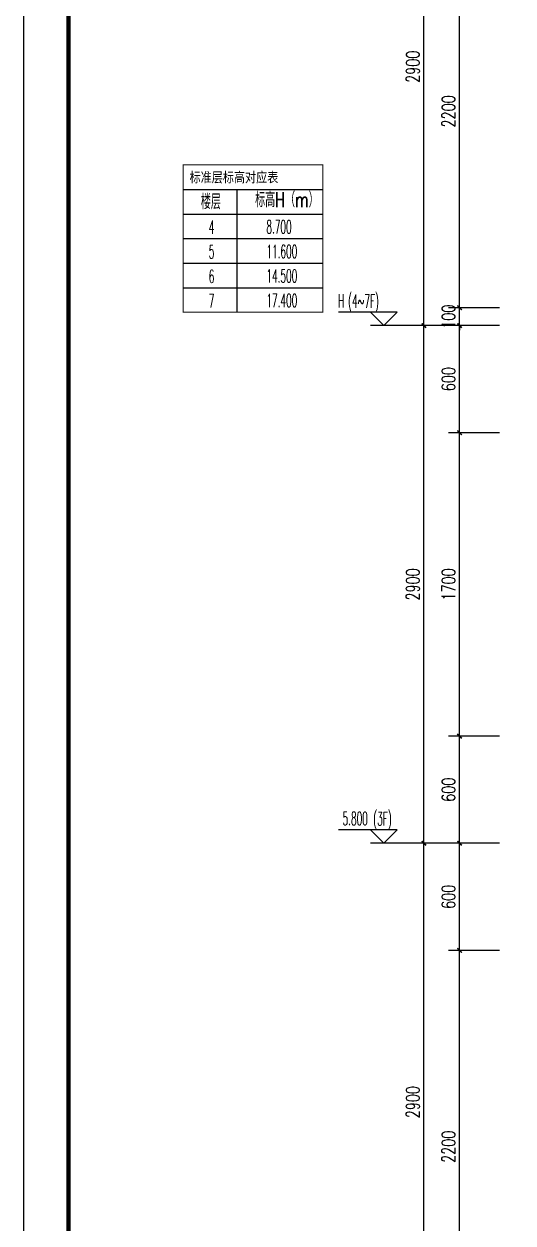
# Model space of a CAD drawing. Extents: x -1712635 to -854203, y -534641 to -21985.
# Drawn here: x -984327 to -981584, y -160218 to -153501 of the extents above; entities that cross this region are included whole.
import ezdxf

# ---------------------------------------------------------------- set-up
doc = ezdxf.new("R2010")
doc.units = 0
doc.header["$LTSCALE"] = 1000
doc.layers.get('0').update_dxf_attribs({"linetype": 'CONTINUOUS'})
doc.layers.get('Defpoints').update_dxf_attribs({"linetype": 'CONTINUOUS'})
for name, color, linetype in [('C-Sheet-图框', 101, 'CONTINUOUS'), ('DIM_ELEV', 3, 'CONTINUOUS'), ('PUB_DIM', 3, 'CONTINUOUS'), ('PUB_TEXT', 2, 'CONTINUOUS'), ('yichutu', 7, 'CONTINUOUS')]:
    doc.layers.add(name, color=color, linetype=linetype)
doc.layers.add('图框', color=9, linetype='CONTINUOUS', lineweight=18)
doc.styles.add('_TCH_DIM', font='SIMPLEX.shx', dxfattribs={"width": 0.7, "bigfont": 'GBCBIG.shx'})
doc.styles.add('_TCH_DIM_T3', font='SIMPLEX', dxfattribs={"width": 0.705882, "bigfont": 'GBCBIG'})
doc.styles.add('宋体', font='', dxfattribs={"height": 50})
doc.styles.get('宋体').set_extended_font_data('SimSun')
doc.dimstyles.new('_TCH_ARCH&&25', dxfattribs={"dimtxt": 74.375, "dimasz": 25, "dimexe": 62.5, "dimexo": 75, "dimgap": 25, "dimtad": 1, "dimdec": 0, "dimzin": 0, "dimdsep": 46, "dimtxsty": '_TCH_DIM_T3', "dimblk": 'ARCHTICK', "dimcen": 0.09, "dimclrt": 7, "dimazin": 0, "dimtfac": 1, "dimtdec": 0, "dimtix": 1, "dimtmove": 2, "dimatfit": 3, "dimldrblk": 'ARCHTICK', "dimfxl": 0, "dimtolj": 1, "dimtzin": 0, "dimarcsym": 0})

# ---------------------------------------------------------------- blocks, each defined once
blk = doc.blocks.new('GFDDDDRG')
at = {"layer": '图框'}
blk.add_lwpolyline([(923310, -107437), (923310, -159999), (893610, -159999), (893610, -107437)], close=True, dxfattribs=at)
blk.add_lwpolyline([(923310, -107437), (923310, -159999), (893610, -159999), (893610, -107437)], close=True, dxfattribs=at)
at = {"layer": '图框', "const_width": 50}
blk.add_lwpolyline([(894110, -159499), (922810, -159499), (922810, -108687), (894110, -108687)], close=True, dxfattribs=at)
blk = doc.blocks.new('yct-1051-594-26275-14850-25-1002.0')
at = {"layer": 'yichutu', "color": 7}
blk.add_lwpolyline([(0, 0), (0, 14850), (26275, 14850), (26275, 0)], close=True, dxfattribs=at)
blk = doc.blocks.new('_ArchTick')
at = {"color": 0, "const_width": 0.35}
blk.add_lwpolyline([(-0.5, -0.5), (0.5, 0.5)], dxfattribs=at)
blk = doc.blocks.new('*D3278')
at = {"layer": 'Defpoints', "color": 0}
for p in [(-981883.9, -158690.5), (-981583.9, -158690.5), (-981583.9, -160890.5)]:
    blk.add_point(p, dxfattribs=at)
at = {"layer": 'PUB_DIM', "color": 0, "lineweight": -2}
for p, q in [((-981658.9, -158690.5), (-981946.4, -158690.5)), ((-981883.9, -160890.5), (-981883.9, -158690.5)), ((-981658.9, -160890.5), (-981946.4, -160890.5))]:
    blk.add_line(p, q, dxfattribs=at)
at = {"layer": 'PUB_DIM', "color": 0, "lineweight": -2, "xscale": 25, "yscale": 25, "zscale": 25}
for p, rotation in [((-981883.9, -158690.5), 90), ((-981883.9, -160890.5), 270)]:
    blk.add_blockref('_ArchTick', p, dxfattribs=dict(at, rotation=rotation))
at = {"layer": 'PUB_DIM', "color": 7, "insert": (-981946.1, -159790.5), "char_height": 74.38, "attachment_point": 5, "rotation": 90, "style": '_TCH_DIM_T3'}
blk.add_mtext('\\A1;2200', dxfattribs=at)
blk = doc.blocks.new('*D3279')
at = {"layer": 'Defpoints', "color": 0}
for p in [(-981883.9, -158090.5), (-981583.9, -158090.5), (-981583.9, -158690.5)]:
    blk.add_point(p, dxfattribs=at)
at = {"layer": 'PUB_DIM', "color": 0, "lineweight": -2}
for p, q in [((-981658.9, -158090.5), (-981946.4, -158090.5)), ((-981883.9, -158690.5), (-981883.9, -158090.5)), ((-981658.9, -158690.5), (-981946.4, -158690.5))]:
    blk.add_line(p, q, dxfattribs=at)
at = {"layer": 'PUB_DIM', "color": 0, "lineweight": -2, "xscale": 25, "yscale": 25, "zscale": 25}
for p, rotation in [((-981883.9, -158090.5), 90), ((-981883.9, -158690.5), 270)]:
    blk.add_blockref('_ArchTick', p, dxfattribs=dict(at, rotation=rotation))
at = {"layer": 'PUB_DIM', "color": 7, "insert": (-981946.1, -158390.5), "char_height": 74.38, "attachment_point": 5, "rotation": 90, "style": '_TCH_DIM_T3'}
blk.add_mtext('\\A1;600', dxfattribs=at)
blk = doc.blocks.new('*D3280')
at = {"layer": 'Defpoints', "color": 0}
for p in [(-981883.9, -157490.5), (-981583.9, -157490.5), (-981583.9, -158090.5)]:
    blk.add_point(p, dxfattribs=at)
at = {"layer": 'PUB_DIM', "color": 0, "lineweight": -2}
for p, q in [((-981658.9, -157490.5), (-981946.4, -157490.5)), ((-981883.9, -158090.5), (-981883.9, -157490.5)), ((-981658.9, -158090.5), (-981946.4, -158090.5))]:
    blk.add_line(p, q, dxfattribs=at)
at = {"layer": 'PUB_DIM', "color": 0, "lineweight": -2, "xscale": 25, "yscale": 25, "zscale": 25}
for p, rotation in [((-981883.9, -157490.5), 90), ((-981883.9, -158090.5), 270)]:
    blk.add_blockref('_ArchTick', p, dxfattribs=dict(at, rotation=rotation))
at = {"layer": 'PUB_DIM', "color": 7, "insert": (-981946.1, -157790.5), "char_height": 74.38, "attachment_point": 5, "rotation": 90, "style": '_TCH_DIM_T3'}
blk.add_mtext('\\A1;600', dxfattribs=at)
blk = doc.blocks.new('*D3281')
at = {"layer": 'Defpoints', "color": 0}
for p in [(-981883.9, -155790.5), (-981583.9, -155790.5), (-981583.9, -157490.5)]:
    blk.add_point(p, dxfattribs=at)
at = {"layer": 'PUB_DIM', "color": 0, "lineweight": -2}
for p, q in [((-981658.9, -155790.5), (-981946.4, -155790.5)), ((-981883.9, -157490.5), (-981883.9, -155790.5)), ((-981658.9, -157490.5), (-981946.4, -157490.5))]:
    blk.add_line(p, q, dxfattribs=at)
at = {"layer": 'PUB_DIM', "color": 0, "lineweight": -2, "xscale": 25, "yscale": 25, "zscale": 25}
for p, rotation in [((-981883.9, -155790.5), 90), ((-981883.9, -157490.5), 270)]:
    blk.add_blockref('_ArchTick', p, dxfattribs=dict(at, rotation=rotation))
at = {"layer": 'PUB_DIM', "color": 7, "insert": (-981946.1, -156640.5), "char_height": 74.38, "attachment_point": 5, "rotation": 90, "style": '_TCH_DIM_T3'}
blk.add_mtext('\\A1;1700', dxfattribs=at)
blk = doc.blocks.new('*D3282')
at = {"layer": 'Defpoints', "color": 0}
for p in [(-981883.9, -155190.5), (-981583.9, -155190.5), (-981583.9, -155790.5)]:
    blk.add_point(p, dxfattribs=at)
at = {"layer": 'PUB_DIM', "color": 0, "lineweight": -2}
for p, q in [((-981658.9, -155190.5), (-981946.4, -155190.5)), ((-981883.9, -155790.5), (-981883.9, -155190.5)), ((-981658.9, -155790.5), (-981946.4, -155790.5))]:
    blk.add_line(p, q, dxfattribs=at)
at = {"layer": 'PUB_DIM', "color": 0, "lineweight": -2, "xscale": 25, "yscale": 25, "zscale": 25}
for p, rotation in [((-981883.9, -155190.5), 90), ((-981883.9, -155790.5), 270)]:
    blk.add_blockref('_ArchTick', p, dxfattribs=dict(at, rotation=rotation))
at = {"layer": 'PUB_DIM', "color": 7, "insert": (-981946.1, -155490.5), "char_height": 74.38, "attachment_point": 5, "rotation": 90, "style": '_TCH_DIM_T3'}
blk.add_mtext('\\A1;600', dxfattribs=at)
blk = doc.blocks.new('*D3283')
at = {"layer": 'Defpoints', "color": 0}
for p in [(-981883.9, -155090.5), (-981583.9, -155090.5), (-981583.9, -155190.5)]:
    blk.add_point(p, dxfattribs=at)
at = {"layer": 'PUB_DIM', "color": 0, "lineweight": -2}
for p, q in [((-981883.9, -155090.5), (-981883.9, -155065.5)), ((-981658.9, -155090.5), (-981946.4, -155090.5)), ((-981883.9, -155190.5), (-981883.9, -155090.5)), ((-981658.9, -155190.5), (-981946.4, -155190.5)), ((-981883.9, -155190.5), (-981883.9, -155215.5))]:
    blk.add_line(p, q, dxfattribs=at)
at = {"layer": 'PUB_DIM', "color": 0, "lineweight": -2, "xscale": 25, "yscale": 25, "zscale": 25}
for p, rotation in [((-981883.9, -155090.5), 270), ((-981883.9, -155190.5), 90)]:
    blk.add_blockref('_ArchTick', p, dxfattribs=dict(at, rotation=rotation))
at = {"layer": 'PUB_DIM', "color": 7, "insert": (-981946.1, -155140.5), "char_height": 74.38, "attachment_point": 5, "rotation": 90, "style": '_TCH_DIM_T3'}
blk.add_mtext('\\A1;100', dxfattribs=at)
blk = doc.blocks.new('*D3284')
at = {"layer": 'Defpoints', "color": 0}
for p in [(-981883.9, -152890.5), (-981583.9, -152890.5), (-981583.9, -155090.5)]:
    blk.add_point(p, dxfattribs=at)
at = {"layer": 'PUB_DIM', "color": 0, "lineweight": -2}
for p, q in [((-981658.9, -152890.5), (-981946.4, -152890.5)), ((-981883.9, -155090.5), (-981883.9, -152890.5)), ((-981658.9, -155090.5), (-981946.4, -155090.5))]:
    blk.add_line(p, q, dxfattribs=at)
at = {"layer": 'PUB_DIM', "color": 0, "lineweight": -2, "xscale": 25, "yscale": 25, "zscale": 25}
for p, rotation in [((-981883.9, -152890.5), 90), ((-981883.9, -155090.5), 270)]:
    blk.add_blockref('_ArchTick', p, dxfattribs=dict(at, rotation=rotation))
at = {"layer": 'PUB_DIM', "color": 7, "insert": (-981946.1, -153990.5), "char_height": 74.38, "attachment_point": 5, "rotation": 90, "style": '_TCH_DIM_T3'}
blk.add_mtext('\\A1;2200', dxfattribs=at)
blk = doc.blocks.new('*D3293')
at = {"layer": 'Defpoints', "color": 0}
for p in [(-982083.9, -158090.5), (-981583.9, -158090.5), (-981583.9, -160990.5)]:
    blk.add_point(p, dxfattribs=at)
at = {"layer": 'PUB_DIM', "color": 0, "lineweight": -2}
for p, q in [((-981658.9, -158090.5), (-982146.4, -158090.5)), ((-982083.9, -160990.5), (-982083.9, -158090.5)), ((-981658.9, -160990.5), (-982146.4, -160990.5))]:
    blk.add_line(p, q, dxfattribs=at)
at = {"layer": 'PUB_DIM', "color": 0, "lineweight": -2, "xscale": 25, "yscale": 25, "zscale": 25}
for p, rotation in [((-982083.9, -158090.5), 90), ((-982083.9, -160990.5), 270)]:
    blk.add_blockref('_ArchTick', p, dxfattribs=dict(at, rotation=rotation))
at = {"layer": 'PUB_DIM', "color": 7, "insert": (-982146.1, -159540.5), "char_height": 74.38, "attachment_point": 5, "rotation": 90, "style": '_TCH_DIM_T3'}
blk.add_mtext('\\A1;2900', dxfattribs=at)
blk = doc.blocks.new('*D3294')
at = {"layer": 'Defpoints', "color": 0}
for p in [(-982083.9, -155190.5), (-981583.9, -155190.5), (-981583.9, -158090.5)]:
    blk.add_point(p, dxfattribs=at)
at = {"layer": 'PUB_DIM', "color": 0, "lineweight": -2}
for p, q in [((-981658.9, -155190.5), (-982146.4, -155190.5)), ((-982083.9, -158090.5), (-982083.9, -155190.5)), ((-981658.9, -158090.5), (-982146.4, -158090.5))]:
    blk.add_line(p, q, dxfattribs=at)
at = {"layer": 'PUB_DIM', "color": 0, "lineweight": -2, "xscale": 25, "yscale": 25, "zscale": 25}
for p, rotation in [((-982083.9, -155190.5), 90), ((-982083.9, -158090.5), 270)]:
    blk.add_blockref('_ArchTick', p, dxfattribs=dict(at, rotation=rotation))
at = {"layer": 'PUB_DIM', "color": 7, "insert": (-982146.1, -156640.5), "char_height": 74.38, "attachment_point": 5, "rotation": 90, "style": '_TCH_DIM_T3'}
blk.add_mtext('\\A1;2900', dxfattribs=at)
blk = doc.blocks.new('*D3295')
at = {"layer": 'Defpoints', "color": 0}
for p in [(-982083.9, -152290.5), (-981583.9, -152290.5), (-981583.9, -155190.5)]:
    blk.add_point(p, dxfattribs=at)
at = {"layer": 'PUB_DIM', "color": 0, "lineweight": -2}
for p, q in [((-981658.9, -152290.5), (-982146.4, -152290.5)), ((-982083.9, -155190.5), (-982083.9, -152290.5)), ((-981658.9, -155190.5), (-982146.4, -155190.5))]:
    blk.add_line(p, q, dxfattribs=at)
at = {"layer": 'PUB_DIM', "color": 0, "lineweight": -2, "xscale": 25, "yscale": 25, "zscale": 25}
for p, rotation in [((-982083.9, -152290.5), 90), ((-982083.9, -155190.5), 270)]:
    blk.add_blockref('_ArchTick', p, dxfattribs=dict(at, rotation=rotation))
at = {"layer": 'PUB_DIM', "color": 7, "insert": (-982146.1, -153740.5), "char_height": 74.38, "attachment_point": 5, "rotation": 90, "style": '_TCH_DIM_T3'}
blk.add_mtext('\\A1;2900', dxfattribs=at)

msp = doc.modelspace()

# ---------------------------------------------------------------- linework, layer by layer
at = {"layer": 'C-Sheet-图框', "color": 0}
for p, q in [((-983433.71, -154428.02), (-982650.96, -154428.02)), ((-983433.71, -154428.02), (-982650.96, -154428.02)), ((-983133.4, -154428.02), (-983133.4, -155115.52)), ((-983433.71, -154565.52), (-982650.96, -154565.52)), ((-983433.71, -154703.02), (-982650.96, -154703.02)), ((-983433.71, -154840.52), (-982650.96, -154840.52)), ((-983433.71, -154978.02), (-982650.96, -154978.02))]:
    msp.add_line(p, q, dxfattribs=at)
at = {"layer": 'C-Sheet-图框', "color": 0, "const_width": 6}
msp.add_lwpolyline([(-983433.71, -155115.52), (-982650.96, -155115.52), (-982650.96, -154290.52), (-983433.71, -154290.52)], close=True, dxfattribs=at)
at = {"layer": 'DIM_ELEV'}
for p, q in [((-982233.87, -155115.52), (-982561.87, -155115.52)), ((-982308.87, -155190.52), (-982383.87, -155115.52)), ((-982308.87, -155190.52), (-982233.87, -155115.52)), ((-981883.87, -155190.52), (-982383.87, -155190.52))]:
    msp.add_line(p, q, dxfattribs=at)
at = {"layer": 'DIM_ELEV', "color": 1}
for p, q in [((-982233.87, -158015.52), (-982561.87, -158015.52)), ((-982308.87, -158090.52), (-982383.87, -158015.52)), ((-982308.87, -158090.52), (-982233.87, -158015.52)), ((-981883.87, -158090.52), (-982383.87, -158090.52))]:
    msp.add_line(p, q, dxfattribs=at)

# ---------------------------------------------------------------- block references
at = {"xscale": 0.5, "yscale": 0.5, "zscale": 0.5}
msp.add_blockref('GFDDDDRG', (-1431131.4, -89164.01), dxfattribs=at)
at = {"layer": 'yichutu', "rotation": 270}
msp.add_blockref('yct-1051-594-26275-14850-25-1002.0', (-984326.51, -142882.49), dxfattribs=at)

# ---------------------------------------------------------------- texts
at = {"layer": 'PUB_TEXT', "color": 2, "style": '宋体', "width": 0.8}
msp.add_text('标准层标高对应表', height=56.962, dxfattribs=at).set_placement((-983397.72, -154388.08))
at = {"layer": 'PUB_TEXT', "style": '_TCH_DIM'}
for s, height, width, p in [('楼层', 84.397, 0.7, (-983334.58, -154538.54)), ('标高H（m）', 84.397, 0.7, (-983030.07, -154527.45)), ('4', 74.38, 0.494118, (-983290.29, -154676.68)), ('8.700', 74.375, 0.494118, (-982966.91, -154674.78)), ('5', 74.38, 0.494118, (-983290.29, -154814.18)), ('11.600', 74.375, 0.494118, (-982966.91, -154812.28)), ('6', 74.38, 0.494118, (-983290.29, -154951.68)), ('14.500', 74.375, 0.494118, (-982966.91, -154949.78)), ('7', 74.38, 0.494118, (-983290.29, -155089.18)), ('17.400', 74.375, 0.494118, (-982966.91, -155087.28)), ('H', 74.38, 0.494118, (-982564.47, -155089.27)), ('(4~7F)', 74.375, 0.494118, (-982508.7, -155090.49))]:
    msp.add_text(s, height=height, dxfattribs=dict(at, width=width)).set_placement(p)
at = {"layer": 'PUB_TEXT', "color": 1, "style": '_TCH_DIM', "width": 0.494118}
for s, p in [('(3F)', (-982367.82, -157990.49)), ('5.800', (-982539.97, -157989.27))]:
    msp.add_text(s, height=74.375, dxfattribs=at).set_placement(p)

# ---------------------------------------------------------------- dimensions: what is measured, and where the dimension line sits
at = {"layer": 'PUB_DIM'}
for p1, p2, distance, picture, middle in [((-981583.87, -155190.52), (-981583.87, -152290.52), 500, '*D3295', (-982146.06, -153740.52)), ((-981583.87, -155090.52), (-981583.87, -152890.52), 300, '*D3284', (-981946.06, -153990.52)), ((-981583.87, -155190.52), (-981583.87, -155090.52), 300, '*D3283', (-981946.06, -155140.52)), ((-981583.87, -158090.52), (-981583.87, -155190.52), 500, '*D3294', (-982146.06, -156640.52)), ((-981583.87, -155790.52), (-981583.87, -155190.52), 300, '*D3282', (-981946.06, -155490.52)), ((-981583.87, -157490.48), (-981583.87, -155790.52), 300, '*D3281', (-981946.06, -156640.5)), ((-981583.87, -158090.52), (-981583.87, -157490.48), 300, '*D3280', (-981946.06, -157790.5)), ((-981583.87, -160990.52), (-981583.87, -158090.52), 500, '*D3293', (-982146.06, -159540.52)), ((-981583.87, -158690.52), (-981583.87, -158090.52), 300, '*D3279', (-981946.06, -158390.52)), ((-981583.87, -160890.52), (-981583.87, -158690.52), 300, '*D3278', (-981946.06, -159790.52))]:
    dim = msp.add_aligned_dim(p1=p1, p2=p2, distance=distance, dimstyle='_TCH_ARCH&&25', dxfattribs=at)
    dim.commit()
    dim.dimension.update_dxf_attribs({"geometry": picture, "text_midpoint": middle})

doc.saveas('drawing.dxf')
